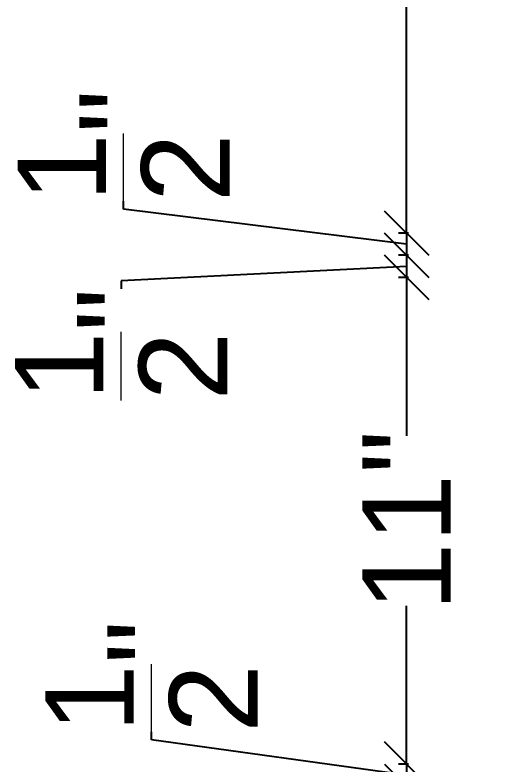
# Model space of a CAD drawing. Header units: inches. Extents: x 15448 to 46480, y -8154 to 0.
# Drawn here: x 19659.84 to 19670.79, y -3105.26 to -3088.33 of the extents above; entities that cross this region are included whole.
import ezdxf

# ---------------------------------------------------------------- set-up
doc = ezdxf.new("R2010")
doc.units = ezdxf.units.IN
doc.header["$MEASUREMENT"] = 0
doc.styles.add('b.k', font='verdana.ttf')
doc.styles.get("Standard").update_dxf_attribs({"font": 'arial.ttf'})
doc.dimstyles.new('STANDARD$0', dxfattribs={"dimscale": 0, "dimtxt": 6, "dimasz": 3, "dimexe": 2, "dimexo": 2, "dimgap": 0, "dimtad": 0, "dimtih": 1, "dimtoh": 1, "dimdec": 1, "dimzin": 0, "dimdsep": 46, "dimlunit": 4, "dimtxsty": 'b.k', "dimcen": 2.5, "dimclrd": 256, "dimclre": 256, "dimclrt": 256, "dimadec": 0, "dimazin": 0, "dimtfac": 1, "dimtdec": 1, "dimtofl": 0, "dimtmove": 2, "dimatfit": 2, "dimfxl": 1, "dimfrac": 2, "dimtolj": 1, "dimtzin": 0, "dimlwd": 9, "dimlwe": 9, "dimarcsym": 0})

# ---------------------------------------------------------------- blocks, each defined once
blk = doc.blocks.new('_Oblique')
at = {"color": 0, "linetype": 'ByBlock', "lineweight": -2}
blk.add_line((-0.5, -0.5), (0.5, 0.5), dxfattribs=at)
blk = doc.blocks.new('*D348')
at = {"color": 1, "lineweight": -2, "transparency": 16777216}
for p, q in [((19668.73785489362, -3058.259945139954), (19668.51848481489, -3058.259945139954)), ((19668.69848481489, -3058.259945139954), (19668.69848481489, -3072.217694116762)), ((19668.69848481489, -3093.259945139955), (19668.69848481489, -3079.302196163147)), ((19668.73785489362, -3093.259945139955), (19668.51848481489, -3093.259945139955))]:
    blk.add_line(p, q, dxfattribs=at)
at = {"layer": 'Defpoints', "color": 0, "transparency": 16777216}
for p in [(19671.52139608507, -3058.259945139954), (19668.69848481489, -3093.259945139955), (19671.52139608507, -3093.259945139955)]:
    blk.add_point(p, dxfattribs=at)
at = {"color": 1, "lineweight": -2, "transparency": 16777216}
for p, rotation in [((19668.69848481489, -3058.259945139954), 90), ((19668.69848481489, -3093.259945139955), 270)]:
    blk.add_blockref('_Oblique', p, dxfattribs=dict(at, rotation=rotation))
at = {"color": 1, "lineweight": 5, "transparency": 16777216, "insert": (19668.69848481488, -3075.75994513996), "char_height": 2, "attachment_point": 5, "rotation": 90}
blk.add_mtext('\\A1;2\'-11"', dxfattribs=at)
blk = doc.blocks.new('*D349')
at = {"color": 1, "lineweight": -2, "transparency": 16777216}
for p, q in [((19662.29707041169, -3092.71298947829), (19662.29707041169, -3092.53298947829)), ((19668.69848481491, -3093.509945139955), (19662.29707041169, -3092.71298947829)), ((19668.73785489365, -3093.259945139955), (19668.51848481491, -3093.259945139955)), ((19668.69848481491, -3093.259945139955), (19668.69848481491, -3093.759945139955)), ((19668.73785489365, -3093.759945139955), (19668.51848481491, -3093.759945139955))]:
    blk.add_line(p, q, dxfattribs=at)
at = {"layer": 'Defpoints', "color": 0, "transparency": 16777216}
for p in [(19671.52139608507, -3093.259945139955), (19668.69848481491, -3093.759945139955), (19671.02139608507, -3093.759945139955)]:
    blk.add_point(p, dxfattribs=at)
at = {"color": 1, "lineweight": -2, "transparency": 16777216}
for p, rotation in [((19668.69848481491, -3093.259945139955), 90), ((19668.69848481491, -3093.759945139955), 270)]:
    blk.add_blockref('_Oblique', p, dxfattribs=dict(at, rotation=rotation))
at = {"color": 1, "lineweight": 5, "transparency": 16777216, "insert": (19662.29707041168, -3091.28337147011), "char_height": 2, "attachment_point": 5, "rotation": 90}
blk.add_mtext('\\A1;{\\H1x;\\S1/2;}"', dxfattribs=at)
blk = doc.blocks.new('*D350')
at = {"color": 1, "lineweight": -2, "transparency": 16777216}
for p, q in [((19668.73785489367, -3093.759945139955), (19668.51848481493, -3093.759945139955)), ((19668.69848481493, -3093.759945139955), (19668.69848481493, -3094.259945139955)), ((19668.69848481493, -3094.009945139955), (19662.23955719324, -3094.33909249605)), ((19662.23955719324, -3094.33909249605), (19662.23955719324, -3094.51909249605)), ((19668.73785489367, -3094.259945139955), (19668.51848481493, -3094.259945139955))]:
    blk.add_line(p, q, dxfattribs=at)
at = {"layer": 'Defpoints', "color": 0, "transparency": 16777216}
for p in [(19671.02139608507, -3093.759945139955), (19668.69848481493, -3094.259945139955), (19671.52139608507, -3094.259945139955)]:
    blk.add_point(p, dxfattribs=at)
at = {"color": 1, "lineweight": -2, "transparency": 16777216}
for p, rotation in [((19668.69848481493, -3093.759945139955), 90), ((19668.69848481493, -3094.259945139955), 270)]:
    blk.add_blockref('_Oblique', p, dxfattribs=dict(at, rotation=rotation))
at = {"color": 1, "lineweight": 5, "transparency": 16777216, "insert": (19662.23955719324, -3095.768710504241), "char_height": 2, "attachment_point": 5, "rotation": 90}
blk.add_mtext('\\A1;{\\H1x;\\S1/2;}"', dxfattribs=at)
blk = doc.blocks.new('*D351')
at = {"color": 1, "lineweight": -2, "transparency": 16777216}
for p, q in [((19668.73785489367, -3094.259945139955), (19668.51848481493, -3094.259945139955)), ((19668.69848481493, -3094.259945139955), (19668.69848481493, -3097.837748687021)), ((19668.69848481493, -3105.259945139955), (19668.69848481493, -3101.682141592888)), ((19668.73785489367, -3105.259945139955), (19668.51848481493, -3105.259945139955))]:
    blk.add_line(p, q, dxfattribs=at)
at = {"layer": 'Defpoints', "color": 0, "transparency": 16777216}
for p in [(19671.52139608507, -3094.259945139955), (19668.69848481493, -3105.259945139955), (19671.52139608507, -3105.259945139955)]:
    blk.add_point(p, dxfattribs=at)
at = {"color": 1, "lineweight": -2, "transparency": 16777216}
for p, rotation in [((19668.69848481493, -3094.259945139955), 90), ((19668.69848481493, -3105.259945139955), 270)]:
    blk.add_blockref('_Oblique', p, dxfattribs=dict(at, rotation=rotation))
at = {"color": 1, "lineweight": 5, "transparency": 16777216, "insert": (19668.69848481493, -3099.75994513996), "char_height": 2, "attachment_point": 5, "rotation": 90}
blk.add_mtext('\\A1;11"', dxfattribs=at)
blk = doc.blocks.new('*D352')
at = {"color": 1, "lineweight": -2, "transparency": 16777216}
for p, q in [((19662.92790333039, -3104.71298947829), (19662.92790333039, -3104.53298947829)), ((19668.69848481496, -3105.509945139955), (19662.92790333039, -3104.71298947829)), ((19668.7378548937, -3105.259945139955), (19668.51848481496, -3105.259945139955)), ((19668.69848481496, -3105.259945139955), (19668.69848481496, -3105.759945139955)), ((19668.7378548937, -3105.759945139955), (19668.51848481496, -3105.759945139955))]:
    blk.add_line(p, q, dxfattribs=at)
at = {"layer": 'Defpoints', "color": 0, "transparency": 16777216}
for p in [(19671.52139608507, -3105.259945139955), (19668.69848481496, -3105.759945139955), (19671.02139608507, -3105.759945139955)]:
    blk.add_point(p, dxfattribs=at)
at = {"color": 1, "lineweight": -2, "transparency": 16777216}
for p, rotation in [((19668.69848481496, -3105.259945139955), 90), ((19668.69848481496, -3105.759945139955), 270)]:
    blk.add_blockref('_Oblique', p, dxfattribs=dict(at, rotation=rotation))
at = {"color": 1, "lineweight": 5, "transparency": 16777216, "insert": (19662.92790333039, -3103.28337147011), "char_height": 2, "attachment_point": 5, "rotation": 90}
blk.add_mtext('\\A1;{\\H1x;\\S1/2;}"', dxfattribs=at)

msp = doc.modelspace()

# ---------------------------------------------------------------- dimensions: what is measured, and where the dimension line sits
at = {"lineweight": 5}
for base, p1, p2, picture, middle in [((19668.69848481489, -3093.259945139955), (19671.52139608506, -3058.259945139953), (19671.52139608506, -3093.259945139953), '*D348', (19668.69848481488, -3075.75994513996)), ((19668.69848481493, -3105.259945139955), (19671.52139608506, -3094.259945139953), (19671.52139608506, -3105.259945139953), '*D351', (19668.69848481493, -3099.75994513996))]:
    dim = msp.add_linear_dim(base=base, p1=p1, p2=p2, angle=90, dimstyle='STANDARD$0', override={"dimscale": 1, "dimtxt": 2, "dimasz": 1, "dimexe": 0.18, "dimexo": 0.0625, "dimgap": 0.09, "dimtih": 0, "dimtoh": 0, "dimtxsty": 'Standard', "dimblk": 'Oblique', "dimcen": 0.09, "dimclrd": 1, "dimclre": 1, "dimclrt": 1, "dimtdec": 0, "dimtmove": 1, "dimatfit": 3, "dimldrblk": 'Oblique', "dimfxl": 0.03937007874015748, "dimfxlon": 1, "dimfrac": 0, "dimlwd": 65534, "dimlwe": 65534, "dimarcsym": 1}, dxfattribs=at)
    dim.commit()
    dim.dimension.update_dxf_attribs({"geometry": picture, "text_midpoint": middle})
for base, p1, p2, picture, middle in [((19668.69848481491, -3093.759945139955), (19671.52139608506, -3093.259945139953), (19671.02139608506, -3093.759945139953), '*D349', (19662.29707041168, -3092.442989478295)), ((19668.69848481493, -3094.259945139955), (19671.02139608506, -3093.759945139953), (19671.52139608506, -3094.259945139953), '*D350', (19662.23955719324, -3094.609092496055)), ((19668.69848481496, -3105.759945139955), (19671.52139608506, -3105.259945139953), (19671.02139608506, -3105.759945139953), '*D352', (19662.92790333039, -3104.442989478295))]:
    dim = msp.add_linear_dim(base=base, p1=p1, p2=p2, angle=90, dimstyle='STANDARD$0', override={"dimscale": 1, "dimtxt": 2, "dimasz": 1, "dimexe": 0.18, "dimexo": 0.0625, "dimgap": 0.09, "dimtih": 0, "dimtoh": 0, "dimtxsty": 'Standard', "dimblk": 'Oblique', "dimcen": 0.09, "dimclrd": 1, "dimclre": 1, "dimclrt": 1, "dimtdec": 0, "dimtmove": 1, "dimatfit": 3, "dimldrblk": 'Oblique', "dimfxl": 0.03937007874015748, "dimfxlon": 1, "dimfrac": 0, "dimlwd": 65534, "dimlwe": 65534, "dimarcsym": 1}, dxfattribs=at)
    dim.commit()
    dim.dimension.update_dxf_attribs({"geometry": picture, "text_midpoint": middle, "dimtype": 160})

doc.saveas('drawing.dxf')
